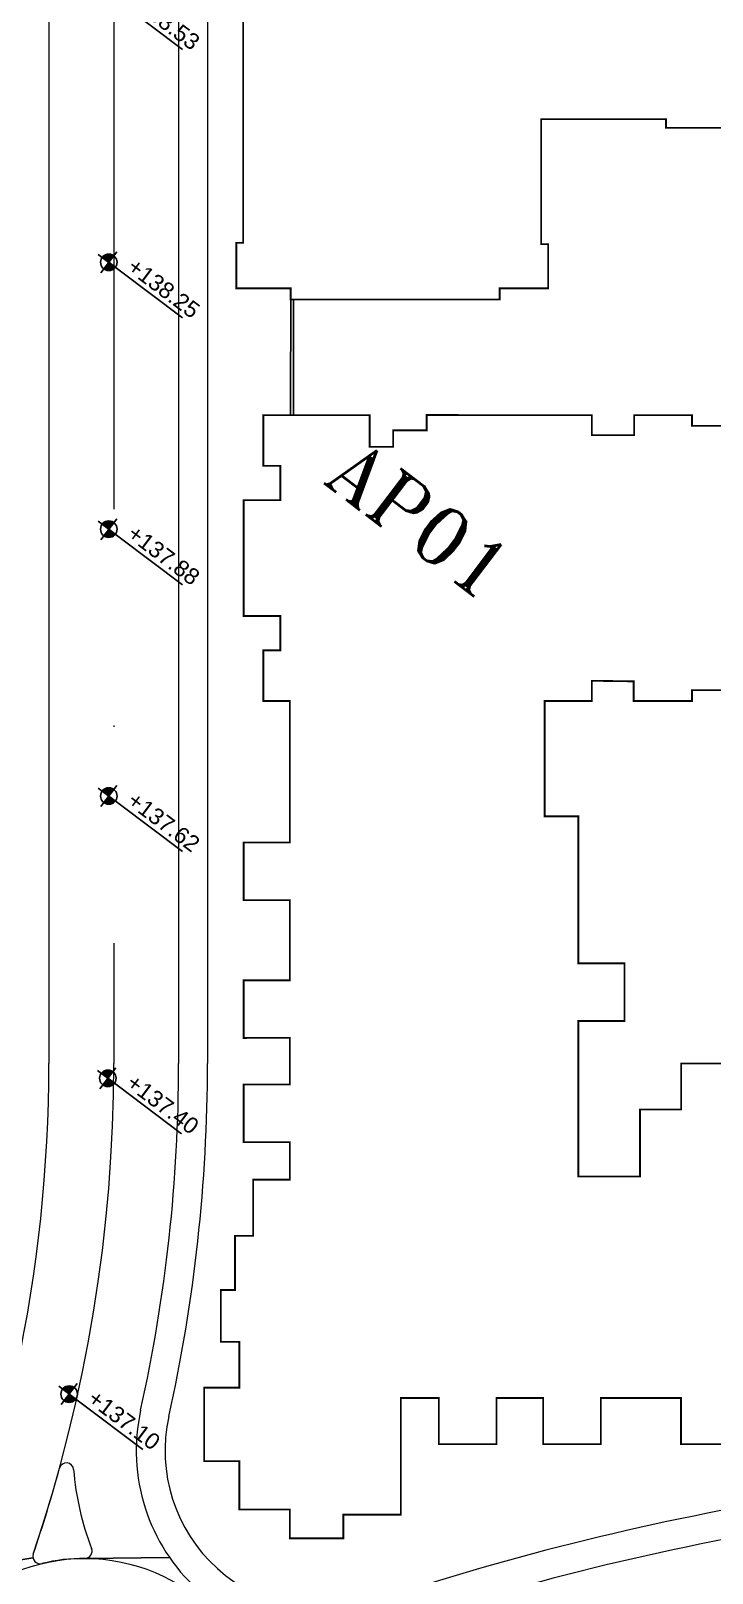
# Model space of a CAD drawing. Header units: inches. Extents: x 2 to 806, y 2 to 666.
# Drawn here: x 466.4 to 513.7, y 329.6 to 436.6 of the extents above; entities that cross this region are included whole.
import ezdxf
from ezdxf.enums import TextEntityAlignment as Align

# ---------------------------------------------------------------- set-up
doc = ezdxf.new("R2010")
doc.units = ezdxf.units.IN
doc.header["$MEASUREMENT"] = 0
for name, pattern in [('ACAD_ISO04W100', [30, 24, -3, 0, -3]), ('DASHED', [0.75, 0.5, -0.25]), ('DASHED2', [0.375, 0.25, -0.125])]:
    doc.linetypes.add(name, pattern=pattern)
for name, color, linetype in [('ASPHALT', 4, 'Continuous'), ('CL', 1, 'ACAD_ISO04W100'), ('comments', 1, 'Continuous'), ('ELV2', 4, 'Continuous'), ('PAVEMENT', 2, 'Continuous'), ('set pack', 253, 'DASHED2')]:
    doc.layers.add(name, color=color, linetype=linetype)
doc.styles.add('3', font='ROMANT.shx', dxfattribs={"height": 4})
doc.styles.add('SDC-TEXT', font='arial.ttf')

# ---------------------------------------------------------------- blocks, each defined once
blk = doc.blocks.new('ap01')
at = {"color": 4}
for p, q in [((-1076.18, 52.48), (-1084.98, 52.49)), ((-1076.18, 52.68), (-1084.2, 52.68))]:
    blk.add_line(p, q, dxfattribs=at)
at = {"color": 4, "const_width": 0.125}
for points in [[(-1004.82, 83.55), (-1004.82, 79.55), (-1008.02, 79.55), (-1008.02, 73.99), (-1004.82, 73.99), (-1004.82, 69.99), (-1008.02, 69.99), (-1008.02, 66.76), (-1004.82, 66.76), (-1004.82, 62.76), (-1008.02, 62.76), (-1008.02, 60.12), (-999.93, 60.12), (-999.93, 56.14), (-998.29, 56.14), (-998.29, 52.43), (-1000.29, 52.43), (-1000.29, 48.93), (-1003.64, 48.93), (-1003.64, 46.49), (-1008.74, 46.49), (-1008.74, 48.93), (-1011.91, 48.93), (-1011.91, 47.65), (-1015.51, 47.65), (-1015.51, 48.63), (-1019.26, 48.63), (-1019.26, 49.88), (-1023.16, 49.88), (-1023.16, 52.43), (-1025.76, 52.43), (-1025.76, 49.23), (-1029.76, 49.23), (-1029.76, 52.43), (-1033, 52.43), (-1032.99, 49.23), (-1036.99, 49.23), (-1036.99, 52.43), (-1042.55, 52.43), (-1042.55, 49.23), (-1046.55, 49.23), (-1046.55, 52.43), (-1056.36, 52.43), (-1056.36, 50.59), (-1059.87, 50.59), (-1059.87, 51.77), (-1062.25, 51.77), (-1062.25, 49.23), (-1070.29, 49.23), (-1070.29, 51.77), (-1072.67, 51.77), (-1072.67, 50.59), (-1076.18, 50.59), (-1076.18, 57.97), (-1073.99, 57.97), (-1073.99, 59.59), (-1075.13, 59.59), (-1075.13, 61.92), (-1076.19, 61.92), (-1076.18, 73.37), (-1074.79, 73.37), (-1074.79, 76.31), (-1076.18, 76.31), (-1076.18, 80.32), (-1075.44, 80.32), (-1075.44, 83.62)], [(-1057.11, 83.62), (-1057.11, 80.32), (-1056.36, 80.32), (-1056.36, 76.27), (-1057.72, 76.27), (-1057.76, 73.37), (-1056.36, 73.37), (-1056.36, 70.1), (-1048.36, 70.1), (-1048.36, 72.43), (-1038.16, 72.43), (-1038.16, 75.63), (-1034.16, 75.63), (-1034.16, 72.43), (-1023.38, 72.43), (-1023.38, 76.71), (-1028.02, 76.71), (-1028.02, 79.56), (-1031.22, 79.56), (-1031.22, 83.56)], [(-1117.25, 49.2), (-1088.14, 49.2), (-1088.14, 48.72), (-1084.98, 48.72), (-1084.98, 52.49), (-1084.2, 52.49), (-1084.2, 66.98), (-1084.98, 66.98), (-1084.98, 70.34), (-1088.04, 70.34), (-1088.04, 69.86), (-1096.71, 69.86), (-1096.71, 78.51), (-1096.11, 78.51), (-1096.11, 87.54)]]:
    blk.add_lwpolyline(points, dxfattribs=at)
blk = doc.blocks.new('*U308')
for points in [[(0, 1.02, 0.414214), (-1.02, 0), (0, 0)], [(0, -1.02, 0.414214), (1.02, 0), (0, 0)]]:
    blk.add_hatch(color=256).paths.add_polyline_path(points)
for p, q in [((1.62, 0), (-1.62, 0)), ((0, -1.62), (0, 1.62)), ((0, 0), (1.62, 0)), ((11.38, 0), (1.62, 0))]:
    blk.add_line(p, q)
blk.add_circle((0, 0), 1.02)
at = {"style": 'SDC-TEXT'}
blk.add_attdef('LEVEL', text='', height=2, dxfattribs=at).set_placement((2.24, 2.53), align=Align.TOP_LEFT)
blk.add_attdef('T.O.C.', (2.24, -2.56), '', height=2, dxfattribs=at)
blk = doc.blocks.new('*U304')
for points in [[(0, 1.02, 0.414214), (-1.02, 0), (0, 0)], [(0, -1.02, 0.414214), (1.02, 0), (0, 0)]]:
    blk.add_hatch(color=256).paths.add_polyline_path(points)
for p, q in [((1.62, 0), (-1.62, 0)), ((0, -1.62), (0, 1.62)), ((0, 0), (1.62, 0)), ((11.38, 0), (1.62, 0))]:
    blk.add_line(p, q)
blk.add_circle((0, 0), 1.02)
at = {"style": 'SDC-TEXT'}
blk.add_attdef('LEVEL', text='', height=2, dxfattribs=at).set_placement((2.24, 2.53), align=Align.TOP_LEFT)
blk.add_attdef('T.O.C.', (2.24, -2.56), '', height=2, dxfattribs=at)
blk = doc.blocks.new('*U305')
for points in [[(0, 1.02, 0.414214), (-1.02, 0), (0, 0)], [(0, -1.02, 0.414214), (1.02, 0), (0, 0)]]:
    blk.add_hatch(color=256).paths.add_polyline_path(points)
for p, q in [((1.62, 0), (-1.62, 0)), ((0, -1.62), (0, 1.62)), ((0, 0), (1.62, 0)), ((11.38, 0), (1.62, 0))]:
    blk.add_line(p, q)
blk.add_circle((0, 0), 1.02)
at = {"style": 'SDC-TEXT'}
blk.add_attdef('LEVEL', text='', height=2, dxfattribs=at).set_placement((2.24, 2.53), align=Align.TOP_LEFT)
blk.add_attdef('T.O.C.', (2.24, -2.56), '', height=2, dxfattribs=at)
blk = doc.blocks.new('*U306')
for points in [[(0, 1.02, 0.414214), (-1.02, 0), (0, 0)], [(0, -1.02, 0.414214), (1.02, 0), (0, 0)]]:
    blk.add_hatch(color=256).paths.add_polyline_path(points)
for p, q in [((1.62, 0), (-1.62, 0)), ((0, -1.62), (0, 1.62)), ((0, 0), (1.62, 0)), ((11.38, 0), (1.62, 0))]:
    blk.add_line(p, q)
blk.add_circle((0, 0), 1.02)
at = {"style": 'SDC-TEXT'}
blk.add_attdef('LEVEL', text='', height=2, dxfattribs=at).set_placement((2.24, 2.53), align=Align.TOP_LEFT)
blk.add_attdef('T.O.C.', (2.24, -2.56), '', height=2, dxfattribs=at)
blk = doc.blocks.new('*U298')
for points in [[(0, 1.02, 0.414214), (-1.02, 0), (0, 0)], [(0, -1.02, 0.414214), (1.02, 0), (0, 0)]]:
    blk.add_hatch(color=256).paths.add_polyline_path(points)
for p, q in [((1.62, 0), (-1.62, 0)), ((0, -1.62), (0, 1.62)), ((0, 0), (1.62, 0)), ((11.38, 0), (1.62, 0))]:
    blk.add_line(p, q)
blk.add_circle((0, 0), 1.02)
at = {"style": 'SDC-TEXT'}
blk.add_attdef('LEVEL', text='', height=2, dxfattribs=at).set_placement((2.24, 2.53), align=Align.TOP_LEFT)
blk.add_attdef('T.O.C.', (2.24, -2.56), '', height=2, dxfattribs=at)
blk = doc.blocks.new('*U315')
for points in [[(0, 1.02, 0.414214), (-1.02, 0), (0, 0)], [(0, -1.02, 0.414214), (1.02, 0), (0, 0)]]:
    blk.add_hatch(color=256).paths.add_polyline_path(points)
for p, q in [((1.62, 0), (-1.62, 0)), ((0, -1.62), (0, 1.62)), ((0, 0), (1.62, 0)), ((11.38, 0), (1.62, 0))]:
    blk.add_line(p, q)
blk.add_circle((0, 0), 1.02)
at = {"style": 'SDC-TEXT'}
blk.add_attdef('LEVEL', text='', height=2, dxfattribs=at).set_placement((2.24, 2.53), align=Align.TOP_LEFT)
blk.add_attdef('T.O.C.', (2.24, -2.56), '', height=2, dxfattribs=at)

msp = doc.modelspace()

# ---------------------------------------------------------------- linework, layer by layer
at = {"layer": 'ASPHALT', "lineweight": 0}
for p, q in [((467.679, 505.181), (467.684, 364.974)), ((476.681, 448.681), (476.684, 364.974))]:
    msp.add_line(p, q, dxfattribs=at)
for centre, radius, start, end in [((365.684, 364.971), 102, 312.07465, 0.00194), ((365.684, 364.971), 111, 347.49435, 0.00194), ((486.742, 338.12), 13, 167.49435, 288.38404), ((468.905, 336.787), 0.5, 4.52671, 164.7279), ((365.684, 364.971), 106.5, 341.37102, 344.7279), ((488.843, 338.365), 19.5, 184.52671, 201.09558), ((550.449, 146.429), 189, 90.0019, 108.38404), ((467.078, 330.791), 0.5, 161.37102, 283.80956), ((470.181, 318.166), 12.5, 89.98948, 103.80956), ((470.183, 331.166), 0.5, 269.98948, 21.09558)]:
    msp.add_arc(centre, radius, start, end, dxfattribs=at)
at = {"layer": 'CL', "lineweight": 0, "ltscale": 5}
msp.add_line((472.178, 523.425), (472.184, 364.974), dxfattribs=at)
msp.add_arc((365.684, 364.971), 106.5, 341.37102, 0.00194, dxfattribs=at)
at = {"layer": 'comments', "color": 3, "linetype": 'ByBlock'}
for p, q in [((466.584, 330.708), (461.446, 329.848)), ((470.183, 330.666), (476.05, 330.725))]:
    msp.add_line(p, q, dxfattribs=at)
at = {"layer": 'PAVEMENT', "lineweight": 0}
msp.add_line((478.681, 448.681), (478.684, 364.975), dxfattribs=at)
for centre, radius, start, end in [((365.684, 364.971), 113, 347.49435, 0.00226), ((486.742, 338.12), 11, 167.49435, 288.38404), ((550.449, 146.429), 191, 90.0019, 108.38404)]:
    msp.add_arc(centre, radius, start, end, dxfattribs=at)
at = {"layer": 'set pack', "linetype": 'DASHED', "lineweight": 0, "ltscale": 70}
msp.add_circle((470.181, 318.166), 12.5, dxfattribs=at)

# ---------------------------------------------------------------- block references
at = {"layer": 'ASPHALT', "lineweight": 0, "rotation": 270.0019054468186}
msp.add_blockref('ap01', (432, -666.234), dxfattribs=at)
at = {"layer": 'ELV2', "color": 252}
ref = msp.add_blockref('*U308', (471.84, 439.152), dxfattribs=dict(at, xscale=0.5625047716006252, yscale=0.5625047716006252, zscale=0.5625047716006252, rotation=323.0401138320281))
ref.add_attrib('LEVEL', '+138.53', dxfattribs={"layer": '0', "height": 1.125, "rotation": 323.04011, "style": 'SDC-TEXT'}).set_placement((473.703, 439.532), align=Align.TOP_LEFT)
ref = msp.add_blockref('*U304', (471.84, 420.549), dxfattribs=dict(at, xscale=0.5625047716006252, yscale=0.5625047716006252, zscale=0.5625047716006252, rotation=323.0401138320281))
ref.add_attrib('LEVEL', '+138.25', dxfattribs={"layer": '0', "height": 1.125, "rotation": 323.04011, "style": 'SDC-TEXT'}).set_placement((473.704, 420.93), align=Align.TOP_LEFT)
ref = msp.add_blockref('*U305', (471.841, 402.042), dxfattribs=dict(at, xscale=0.5625047716006252, yscale=0.5625047716006252, zscale=0.5625047716006252, rotation=323.0401138320281))
ref.add_attrib('LEVEL', '+137.88', dxfattribs={"layer": '0', "height": 1.125, "rotation": 323.04011, "style": 'SDC-TEXT'}).set_placement((473.704, 402.422), align=Align.TOP_LEFT)
ref = msp.add_blockref('*U306', (471.842, 383.537), dxfattribs=dict(at, xscale=0.5625047716006252, yscale=0.5625047716006252, zscale=0.5625047716006252, rotation=323.0401138320281))
ref.add_attrib('LEVEL', '+137.62', dxfattribs={"layer": '0', "height": 1.125, "rotation": 323.04011, "style": 'SDC-TEXT'}).set_placement((473.705, 383.917), align=Align.TOP_LEFT)
ref = msp.add_blockref('*U298', (471.776, 363.957), dxfattribs=dict(at, xscale=0.5625047716006252, yscale=0.5625047716006252, zscale=0.5625047716006252, rotation=323.0401138320281))
ref.add_attrib('LEVEL', '+137.40', dxfattribs={"layer": '0', "height": 1.125, "rotation": 323.04011, "style": 'SDC-TEXT'}).set_placement((473.639, 364.337), align=Align.TOP_LEFT)
ref = msp.add_blockref('*U315', (469.094, 342.056), dxfattribs=dict(at, xscale=0.5625047716006252, yscale=0.5625047716006252, zscale=0.5625047716006252, rotation=323.0401138320281))
ref.add_attrib('LEVEL', '+137.10', dxfattribs={"layer": '0', "height": 1.125, "rotation": 323.04011, "style": 'SDC-TEXT'}).set_placement((470.958, 342.436), align=Align.TOP_LEFT)

# ---------------------------------------------------------------- texts
at = {"layer": 'set pack', "color": 0, "linetype": 'ByBlock', "lineweight": 0, "insert": (489.063, 408.526), "char_height": 4, "attachment_point": 1, "rotation": 322.88943, "style": '3'}
msp.add_mtext_dynamic_manual_height_columns('AP01', width=13.4456, gutter_width=20, heights=[0], dxfattribs=at)

doc.saveas('drawing.dxf')
